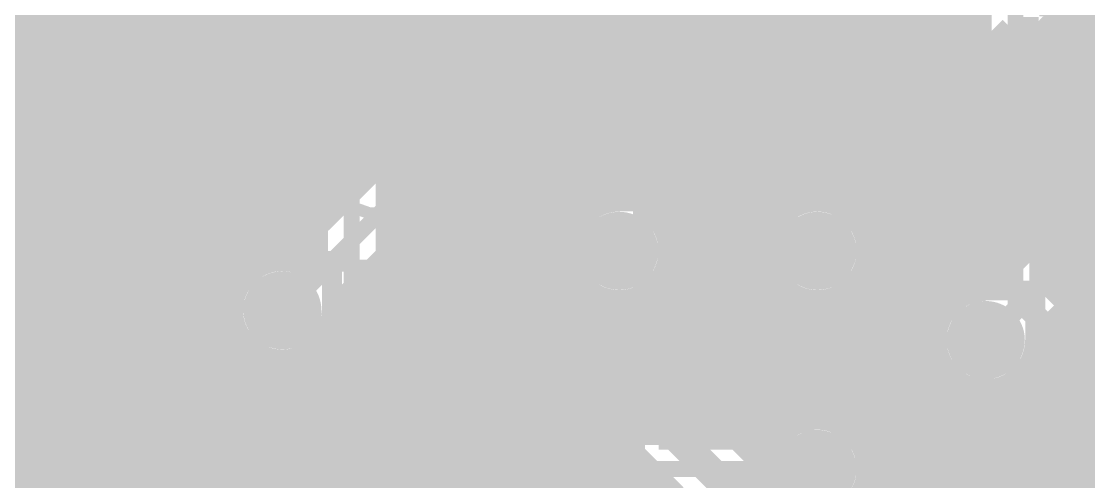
# Model space of a CAD drawing. Extents: x -4 to 136, y -50 to 40.
# Drawn here: x 47.07 to 60.75, y 5.04 to 10.94 of the extents above; entities that cross this region are included whole.
import ezdxf

# ---------------------------------------------------------------- set-up
doc = ezdxf.new("R2010")
doc.units = 0
doc.header["$MEASUREMENT"] = 0
doc.layers.get('0').update_dxf_attribs({"linetype": 'CONTINUOUS'})
for name, color, linetype in [('25-335-0_BOT', 7, 'CONTINUOUS'), ('25-335-0_DRD', 7, 'CONTINUOUS'), ('25-335-0_GND', 6, 'CONTINUOUS'), ('25-335-0_IN1', 4, 'CONTINUOUS'), ('25-335-0_SMB', 3, 'CONTINUOUS'), ('25-335-0_SMT', 5, 'CONTINUOUS'), ('25-335-0_SPT', 10, 'CONTINUOUS'), ('25-335-0_SST', 9, 'CONTINUOUS'), ('25-335-0_TOP', 12, 'CONTINUOUS'), ('THRUHOLE_TAP', 15, 'CONTINUOUS')]:
    doc.layers.add(name, color=color, linetype=linetype)

# ---------------------------------------------------------------- blocks, each defined once
blk = doc.blocks.new('ROUND_28')
at = {"const_width": 0.7747}
blk.add_lwpolyline([(-0.38735, 0, 1), (0.38735, 0, 1)], format="xyb", close=True, dxfattribs=at)
blk = doc.blocks.new('SQUARE_29')
blk.add_solid([(0.7747, 0.7747), (0.7747, -0.7747), (-0.7747, 0.7747), (-0.7747, -0.7747)])
blk = doc.blocks.new('ROUND_40')
at = {"const_width": 0.29972}
blk.add_lwpolyline([(-0.14986, 0, 1), (0.14986, 0, 1)], format="xyb", close=True, dxfattribs=at)
blk = doc.blocks.new('ROUND_55')
at = {"const_width": 1.1557}
blk.add_lwpolyline([(-0.57785, 0, 1), (0.57785, 0, 1)], format="xyb", close=True, dxfattribs=at)
blk = doc.blocks.new('SQUARE_56')
blk.add_solid([(1.1557, 1.1557), (1.1557, -1.1557), (-1.1557, 1.1557), (-1.1557, -1.1557)])
blk = doc.blocks.new('ROUND_60')
at = {"const_width": 0.50038}
blk.add_lwpolyline([(-0.25019, 0, 1), (0.25019, 0, 1)], format="xyb", close=True, dxfattribs=at)
blk = doc.blocks.new('ROUND_62')
at = {"const_width": 0.50038}
blk.add_lwpolyline([(-0.25019, 0, 1), (0.25019, 0, 1)], format="xyb", close=True, dxfattribs=at)
blk = doc.blocks.new('RECTANGLE_2')
blk.add_solid([(0.4826, 0.4064), (0.4826, -0.4064), (-0.4826, 0.4064), (-0.4826, -0.4064)])
blk = doc.blocks.new('RECTANGLE_6')
blk.add_solid([(0.63627, 0.51308), (0.63627, -0.51308), (-0.63627, 0.51308), (-0.63627, -0.51308)])
blk = doc.blocks.new('RECTANGLE_15')
blk.add_solid([(0.29972, 0.65024), (0.29972, -0.65024), (-0.29972, 0.65024), (-0.29972, -0.65024)])
blk = doc.blocks.new('ROUND_23')
at = {"const_width": 0.10033}
blk.add_lwpolyline([(-0.050164, 0, 1), (0.050164, 0, 1)], format="xyb", close=True, dxfattribs=at)
blk = doc.blocks.new('ROUND_66')
at = {"const_width": 0.40005}
blk.add_lwpolyline([(-0.200024, 0, 1), (0.200024, 0, 1)], format="xyb", close=True, dxfattribs=at)

msp = doc.modelspace()

# ---------------------------------------------------------------- linework, layer by layer
at = {"layer": '25-335-0_BOT'}
for points, const_width in [([(50.5206, 33.401), (50.5206, 7.8613)], 0.254), ([(50.7492, 33.401), (50.7492, 7.77494)], 0.254), ([(57.15, 33.401), (57.15, 8.61822)], 0.254), ([(50.292, 28.2702), (50.292, 7.85622)], 0.254), ([(50.0634, 27.7495), (50.0634, 7.7597)], 0.254), ([(49.8348, 24.79548), (49.8348, 7.47522)], 0.254), ([(49.6062, 24.5364), (49.6062, 4.43484)], 0.254), ([(60.96, 10.16), (60.96, 13.081), (63.5, 15.621), (63.5, 20.447), (62.992, 20.955)], 0.635), ([(49.3776, 20.1422), (49.3776, 4.4196)], 0.254), ([(49.149, 19.91106), (49.149, 4.31038)], 0.254), ([(51.308, 3.175), (51.308, 19.558), (51.562, 19.812)], 0.2032), ([(48.9204, 19.68246), (48.9204, 3.96748)], 0.254), ([(48.6918, 19.45386), (48.6918, 3.8608)], 0.254), ([(50.8762, 19.558), (50.8762, 7.6708)], 0.254), ([(48.4632, 19.22526), (48.4632, 3.8608)], 0.254), ([(48.2346, 18.99666), (48.2346, 3.8608)], 0.254), ([(48.006, 18.76806), (48.006, 3.8608)], 0.254), ([(47.0916, 18.67154), (47.0916, 3.8608)], 0.254), ([(47.3202, 18.5547), (47.3202, 3.8608)], 0.254), ([(47.5488, 18.53184), (47.5488, 3.8608)], 0.254), ([(47.7774, 18.5928), (47.7774, 3.8608)], 0.254), ([(53.34, 17.78), (53.34, 14.732), (54.61, 13.462), (54.61, 8.89), (53.975, 8.255), (53.975, 7.112), (56.642, 4.445)], 0.381), ([(56.9214, 17.40916), (56.9214, 10.5283)], 0.254), ([(57.3786, 17.40916), (57.3786, 10.5283)], 0.254), ([(56.6928, 17.0307), (56.6928, 10.90676)], 0.254), ([(57.6072, 17.0307), (57.6072, 10.90676)], 0.254), ([(51.7398, 15.05966), (51.7398, 3.6322)], 0.254), ([(51.8922, 14.94282), (51.8922, 3.41122)], 0.254), ([(52.1208, 14.86916), (52.1208, 1.5748)], 0.254), ([(59.817, 14.097), (59.817, 7.366), (60.452, 6.731), (60.452, 0.762)], 0.2032), ([(59.2074, 13.93698), (59.2074, 10.9347)], 0.254), ([(59.3852, 13.63726), (59.3852, 10.69848)], 0.254), ([(60.2488, 13.63726), (60.2488, 11.00582)], 0.254), ([(55.1307, 13.462), (55.1307, 10.9728)], 0.254), ([(60.3123, 13.081), (60.3123, 11.05408)], 0.254), ([(52.2351, 11.2649), (52.2351, 9.0551)], 0.254), ([(60.3123, 11.05408), (60.24948, 11.00501)], 0.254), ([(50.8762, 10.8458), (45.7327, 10.8458)], 0.254), ([(52.2351, 10.8458), (51.7398, 10.8458)], 0.254), ([(57.55386, 10.8458), (56.74614, 10.8458)], 0.254), ([(59.3852, 10.8458), (59.28614, 10.8458)], 0.254), ([(50.8762, 10.6172), (45.7327, 10.6172)], 0.254), ([(52.2351, 10.6172), (51.7398, 10.6172)], 0.254), ([(57.41416, 10.6172), (56.88584, 10.6172)], 0.254), ([(50.8762, 10.3886), (45.7327, 10.3886)], 0.254), ([(52.2351, 10.3886), (51.7398, 10.3886)], 0.254), ([(57.33796, 10.3886), (56.9595, 10.3886)], 0.254), ([(50.8762, 10.16), (45.7327, 10.16)], 0.254), ([(52.2351, 10.16), (51.7398, 10.16)], 0.254), ([(57.3151, 10.16), (56.9849, 10.16)], 0.254), ([(50.8762, 9.9314), (45.7327, 9.9314)], 0.254), ([(52.2351, 9.9314), (51.7398, 9.9314)], 0.254), ([(57.33796, 9.9314), (56.9595, 9.9314)], 0.254), ([(56.9214, 9.78916), (56.9214, 8.5217)], 0.254), ([(57.3786, 9.78916), (57.3786, 8.6233)], 0.254), ([(50.8762, 9.7028), (45.7327, 9.7028)], 0.254), ([(52.2351, 9.7028), (51.7398, 9.7028)], 0.254), ([(57.41416, 9.7028), (56.88584, 9.7028)], 0.254), ([(59.3852, 9.62152), (59.3852, 7.48538)], 0.254), ([(50.8762, 9.4742), (45.7327, 9.4742)], 0.254), ([(52.2351, 9.4742), (51.7398, 9.4742)], 0.254), ([(57.55386, 9.4742), (56.74614, 9.4742)], 0.254), ([(59.3852, 9.4742), (59.28614, 9.4742)], 0.254), ([(55.1307, 9.3472), (55.1307, 8.89)], 0.254), ([(56.6928, 9.4107), (56.6928, 8.23722)], 0.254), ([(57.6072, 9.4107), (57.6072, 8.53694)], 0.254), ([(59.2074, 9.3853), (59.2074, 7.44474)], 0.254), ([(60.2488, 9.31418), (60.2488, 7.5438)], 0.254), ([(50.8762, 9.2456), (45.7327, 9.2456)], 0.254), ([(52.2351, 9.2456), (51.7398, 9.2456)], 0.254), ([(55.26024, 9.2456), (55.1307, 9.2456)], 0.254), ([(55.3212, 9.2075), (55.3212, 8.23722)], 0.254), ([(56.4642, 9.22274), (56.4642, 5.3594)], 0.254), ([(57.80024, 9.2456), (56.49976, 9.2456)], 0.254), ([(57.8358, 9.22274), (57.8358, 8.29056)], 0.254), ([(58.9788, 9.2075), (58.9788, 7.2898)], 0.254), ([(59.3852, 9.2456), (59.03976, 9.2456)], 0.254), ([(60.34024, 9.2456), (60.2488, 9.2456)], 0.254), ([(60.3504, 9.23798), (60.3504, 7.4422)], 0.254), ([(54.0385, 9.0551), (52.2351, 9.0551)], 0.254), ([(52.3494, 9.0551), (52.3494, 1.5748)], 0.254), ([(52.578, 9.0551), (52.578, 1.5748)], 0.254), ([(52.8066, 9.0551), (52.8066, 1.50876)], 0.254), ([(53.0352, 9.0551), (53.0352, 1.2954)], 0.254), ([(53.2638, 9.0551), (53.2638, 1.0668)], 0.254), ([(53.4924, 9.0551), (53.4924, 8.45058)], 0.254), ([(54.0385, 9.0551), (53.61178, 8.62838)], 0.254), ([(53.721, 9.0551), (53.721, 8.7376)], 0.254), ([(53.9496, 9.0551), (53.9496, 8.9662)], 0.254), ([(55.5498, 9.1059), (55.5498, 6.2738)], 0.254), ([(55.7784, 9.06018), (55.7784, 6.0452)], 0.254), ([(56.007, 9.06272), (56.007, 5.8166)], 0.254), ([(56.2356, 9.11352), (56.2356, 5.588)], 0.254), ([(58.0644, 9.11352), (58.0644, 5.0292)], 0.254), ([(58.293, 9.06272), (58.293, 4.8006)], 0.254), ([(58.5216, 9.06018), (58.5216, 4.6228)], 0.254), ([(58.7502, 9.1059), (58.7502, 4.6228)], 0.254), ([(60.579, 9.12368), (60.579, 7.2136)], 0.254), ([(60.8076, 9.06526), (60.8076, 6.97484)], 0.254), ([(50.8762, 9.017), (45.7327, 9.017)], 0.254), ([(54.0004, 9.017), (51.7398, 9.017)], 0.254), ([(59.3852, 9.017), (55.1307, 9.017)], 0.254), ([(62.10808, 9.017), (60.2488, 9.017)], 0.254), ([(50.8762, 8.7884), (45.7327, 8.7884)], 0.254), ([(53.7718, 8.7884), (51.7398, 8.7884)], 0.254), ([(59.3852, 8.7884), (55.12054, 8.7884)], 0.254), ([(62.15126, 8.7884), (60.2488, 8.7884)], 0.254), ([(55.0926, 8.69442), (55.0926, 8.5217)], 0.254), ([(50.8762, 8.5598), (45.7327, 8.5598)], 0.254), ([(53.55336, 8.5598), (51.7398, 8.5598)], 0.254), ([(56.9849, 8.5598), (55.02656, 8.5598)], 0.254), ([(59.3852, 8.5598), (57.56656, 8.5598)], 0.254), ([(62.30366, 8.5598), (60.2488, 8.5598)], 0.254), ([(50.8762, 8.3312), (45.7327, 8.3312)], 0.254), ([(53.45938, 8.3312), (51.7398, 8.3312)], 0.254), ([(53.4543, 8.255), (53.4543, 7.112)], 0.254), ([(56.74106, 8.3312), (55.27294, 8.3312)], 0.254), ([(59.3852, 8.3312), (57.81294, 8.3312)], 0.254), ([(68.7832, 8.3312), (60.2488, 8.3312)], 0.254), ([(50.8762, 8.1026), (45.7327, 8.1026)], 0.254), ([(53.4543, 8.1026), (51.7398, 8.1026)], 0.254), ([(56.6547, 8.1026), (55.3593, 8.1026)], 0.254), ([(59.3852, 8.1026), (57.8993, 8.1026)], 0.254), ([(68.41998, 8.1026), (60.2488, 8.1026)], 0.254), ([(50.8762, 7.874), (45.7327, 7.874)], 0.254), ([(53.4543, 7.874), (51.7398, 7.874)], 0.254), ([(56.65978, 7.874), (55.35422, 7.874)], 0.254), ([(59.3852, 7.874), (57.89422, 7.874)], 0.254), ([(68.07708, 7.874), (60.2488, 7.874)], 0.254), ([(55.3212, 7.76478), (55.3212, 6.5024)], 0.254), ([(56.6928, 7.76478), (56.6928, 5.44322)], 0.254), ([(57.8358, 7.7089), (57.8358, 5.49656)], 0.254), ([(49.9364, 7.6454), (45.7327, 7.6454)], 0.254), ([(53.4543, 7.6454), (51.7398, 7.6454)], 0.254), ([(56.7563, 7.6454), (55.2577, 7.6454)], 0.254), ([(59.3852, 7.6454), (57.7977, 7.6454)], 0.254), ([(67.96786, 7.6454), (60.2488, 7.6454)], 0.254), ([(60.2488, 7.5438), (60.75172, 7.04088)], 0.254), ([(49.81448, 7.4168), (45.7327, 7.4168)], 0.254), ([(53.4543, 7.4168), (51.7398, 7.4168)], 0.254), ([(54.4957, 7.41934), (54.4957, 7.3279)], 0.254), ([(57.04078, 7.4168), (54.97322, 7.4168)], 0.254), ([(55.0926, 7.4803), (55.0926, 6.731)], 0.254), ([(56.9214, 7.4803), (56.9214, 5.7277)], 0.254), ([(59.1439, 7.4168), (57.51322, 7.4168)], 0.254), ([(57.6072, 7.46506), (57.6072, 5.74294)], 0.254), ([(67.95516, 7.4168), (60.3758, 7.4168)], 0.254), ([(54.4957, 7.3279), (56.64708, 5.17398)], 0.254), ([(54.6354, 7.3787), (54.6354, 7.1882)], 0.254), ([(54.864, 7.38378), (54.864, 6.9596)], 0.254), ([(57.15, 7.38378), (57.15, 5.82422)], 0.254), ([(57.3786, 7.3787), (57.3786, 5.8293)], 0.254), ([(49.79162, 7.1882), (45.7327, 7.1882)], 0.254), ([(53.4543, 7.1882), (51.7398, 7.1882)], 0.254), ([(58.90006, 7.1882), (54.6354, 7.1882)], 0.254), ([(68.02882, 7.1882), (60.6044, 7.1882)], 0.254), ([(49.8348, 7.00278), (49.8348, 4.36118)], 0.254), ([(49.85512, 6.9596), (45.7327, 6.9596)], 0.254), ([(53.47716, 6.9596), (51.7398, 6.9596)], 0.254), ([(53.4924, 6.91642), (53.4924, 0.8382)], 0.254), ([(58.8137, 6.9596), (54.864, 6.9596)], 0.254), ([(68.24472, 6.9596), (60.81776, 6.9596)], 0.254), ([(50.04562, 6.731), (45.7327, 6.731)], 0.254), ([(50.0634, 6.7183), (50.0634, 4.14528)], 0.254), ([(50.8762, 6.731), (50.78984, 6.731)], 0.254), ([(50.8762, 6.80466), (50.8762, 3.6322)], 0.254), ([(53.6194, 6.731), (51.7398, 6.731)], 0.254), ([(53.6067, 6.7437), (56.02224, 4.32816)], 0.254), ([(58.81878, 6.731), (55.0926, 6.731)], 0.254), ([(50.292, 6.62178), (50.292, 1.39192)], 0.254), ([(50.5206, 6.6167), (50.5206, 1.34874)], 0.254), ([(50.7492, 6.70306), (50.7492, 3.46456)], 0.254), ([(53.721, 6.6294), (53.721, 0.6096)], 0.254), ([(50.8762, 6.5024), (45.7327, 6.5024)], 0.254), ([(53.848, 6.5024), (51.7398, 6.5024)], 0.254), ([(58.9153, 6.5024), (55.3212, 6.5024)], 0.254), ([(60.0202, 6.5024), (59.9567, 6.5024)], 0.254), ([(59.99734, 6.57352), (60.0202, 6.55066)], 0.254), ([(60.0202, 6.55066), (60.0202, 4.7879)], 0.254), ([(53.9496, 6.4008), (53.9496, 0.381)], 0.254), ([(58.9788, 6.42366), (58.9788, 4.6228)], 0.254), ([(59.8932, 6.42366), (59.8932, 4.81584)], 0.254), ([(50.8762, 6.2738), (45.7327, 6.2738)], 0.254), ([(54.0766, 6.2738), (51.7398, 6.2738)], 0.254), ([(54.1782, 6.1722), (54.1782, 3.84556)], 0.254), ([(59.19978, 6.2738), (55.5498, 6.2738)], 0.254), ([(59.2074, 6.27126), (59.2074, 4.6228)], 0.254), ([(59.436, 6.22808), (59.436, 4.69138)], 0.254), ([(59.6646, 6.27126), (59.6646, 4.8006)], 0.254), ([(60.0202, 6.2738), (59.67222, 6.2738)], 0.254), ([(50.8762, 6.0452), (45.74794, 6.0452)], 0.254), ([(54.3052, 6.0452), (51.7398, 6.0452)], 0.254), ([(60.0202, 6.0452), (55.7784, 6.0452)], 0.254), ([(54.4068, 5.9436), (54.4068, 4.09194)], 0.254), ([(50.8762, 5.8166), (45.8343, 5.8166)], 0.254), ([(54.5338, 5.8166), (51.7398, 5.8166)], 0.254), ([(57.11698, 5.8166), (56.007, 5.8166)], 0.254), ([(60.0202, 5.8166), (57.43448, 5.8166)], 0.254), ([(54.6354, 5.715), (54.6354, 4.1783)], 0.254), ([(50.8762, 5.588), (45.82922, 5.588)], 0.254), ([(54.7624, 5.588), (51.7398, 5.588)], 0.254), ([(54.864, 5.4864), (54.864, 4.17322)], 0.254), ([(56.77408, 5.588), (56.2356, 5.588)], 0.254), ([(60.0202, 5.588), (57.77738, 5.588)], 0.254), ([(50.8762, 5.3594), (45.7327, 5.3594)], 0.254), ([(54.991, 5.3594), (51.7398, 5.3594)], 0.254), ([(56.66486, 5.3594), (56.4642, 5.3594)], 0.254), ([(60.0202, 5.3594), (57.8866, 5.3594)], 0.254), ([(55.0926, 5.2578), (55.0926, 4.0767)], 0.254), ([(50.8762, 5.1308), (45.44822, 5.1308)], 0.254), ([(55.2196, 5.1308), (51.7398, 5.1308)], 0.254), ([(56.64708, 5.207), (56.64794, 5.17402)], 0.254), ([(59.817, 4.191), (58.293, 4.191), (57.277, 5.207)], 0.2032), ([(57.90692, 5.18668), (58.4708, 4.6228)], 0.254), ([(60.0202, 5.1308), (57.9628, 5.1308)], 0.254), ([(55.3212, 5.0292), (55.3212, 3.79222)], 0.254)]:
    msp.add_lwpolyline(points, dxfattribs=dict(at, const_width=const_width))
at = {"layer": '25-335-0_BOT', "const_width": 0.254}
for points in [[(55.88, 11.2649, 0.1883745), (55.13109, 10.97237)], [(56.9849, 10.16, 0.4142136), (55.88, 11.2649)], [(58.42, 11.2649, 0.4142136), (57.3151, 10.16)], [(59.3852, 10.69848, 0.2718961), (58.42, 11.2649)], [(55.88, 9.0551, 0.4142136), (56.9849, 10.16)], [(57.3151, 10.16, 0.4142136), (58.42, 9.0551)], [(58.42, 9.0551, 0.271896), (59.3852, 9.62152)], [(55.1307, 9.3472, 0.1883744), (55.88, 9.05452)], [(60.2488, 9.31418, 0.1765902), (60.96, 9.05491)], [(55.0164, 8.56488, 0.1703036), (55.13044, 8.89)], [(57.277, 8.63092, 0.4142136), (56.64708, 8.001)], [(57.90692, 8.001, 0.4142136), (57.277, 8.63092)], [(53.6067, 8.6233, 0.1989124), (53.45415, 8.255)], [(53.6067, 8.6233, 0.1989124), (53.45415, 8.255)], [(55.36692, 8.001, 0.285056), (55.0164, 8.56488)], [(54.737, 7.37108, 0.4142136), (55.36692, 8.001)], [(56.64708, 8.001, 0.4142136), (57.277, 7.37108)], [(57.277, 7.37108, 0.4142136), (57.90692, 8.001)], [(50.419, 7.86892, 0.4142136), (49.78908, 7.239)], [(50.8762, 7.6708, 0.2063465), (50.419, 7.86787)], [(54.4957, 7.41934, 0.0986279), (54.737, 7.37128)], [(59.3852, 7.48538, 0.3907434), (58.80608, 6.858)], [(49.78908, 7.239, 0.4142136), (50.419, 6.60908)], [(53.4543, 7.112, 0.1989124), (53.60681, 6.74381)], [(60.8838, 6.731, 0.1989124), (60.75733, 7.03633)], [(60.8838, 6.731, 0.1989124), (60.75733, 7.03633)], [(58.80608, 6.858, 0.4142136), (59.436, 6.22808)], [(50.419, 6.60908, 0.2055832), (50.87569, 6.80514)], [(59.436, 6.22808, 0.2826171), (59.99734, 6.57352)], [(57.277, 5.83692, 0.4142136), (56.64708, 5.207)], [(57.90692, 5.207, 0.4142136), (57.277, 5.83692)]]:
    msp.add_lwpolyline(points, format="xyb", dxfattribs=at)
at = {"layer": '25-335-0_DRD', "const_width": 0.254}
for points in [[(53.975, 10.795), (52.705, 9.525)], [(53.975, 9.525), (52.705, 10.795)], [(56.515, 10.795), (55.245, 9.525)], [(56.515, 9.525), (55.245, 10.795)], [(59.055, 10.795), (57.785, 9.525)], [(59.055, 9.525), (57.785, 10.795)], [(61.595, 10.795), (60.325, 9.525)], [(61.595, 9.525), (60.325, 10.795)], [(54.102, 8.636), (54.102, 7.366)], [(55.372, 8.636), (54.102, 8.636)], [(55.372, 8.636), (54.102, 7.366)], [(55.372, 7.366), (54.102, 8.636)], [(55.372, 7.366), (55.372, 8.636)], [(56.642, 8.636), (56.642, 7.366)], [(57.912, 8.636), (56.642, 8.636)], [(57.912, 8.636), (56.642, 7.366)], [(57.912, 7.366), (56.642, 8.636)], [(57.912, 7.366), (57.912, 8.636)], [(49.784, 7.874), (49.784, 6.604)], [(51.054, 7.874), (49.784, 7.874)], [(51.054, 7.874), (49.784, 6.604)], [(51.054, 6.604), (49.784, 7.874)], [(51.054, 6.604), (51.054, 7.874)], [(58.801, 7.493), (58.801, 6.223)], [(60.071, 7.493), (58.801, 7.493)], [(60.071, 7.493), (58.801, 6.223)], [(60.071, 6.223), (58.801, 7.493)], [(60.071, 6.223), (60.071, 7.493)], [(54.102, 7.366), (55.372, 7.366)], [(56.642, 7.366), (57.912, 7.366)], [(49.784, 6.604), (51.054, 6.604)], [(58.801, 6.223), (60.071, 6.223)], [(56.642, 5.842), (56.642, 4.572)], [(57.912, 5.842), (56.642, 5.842)], [(57.912, 5.842), (56.642, 4.572)], [(57.912, 4.572), (56.642, 5.842)], [(57.912, 4.572), (57.912, 5.842)], [(56.007, 5.08), (56.007, 3.81)], [(57.277, 5.08), (56.007, 5.08)], [(57.277, 5.08), (56.007, 3.81)], [(57.277, 3.81), (56.007, 5.08)], [(57.277, 3.81), (57.277, 5.08)]]:
    msp.add_lwpolyline(points, dxfattribs=at)
at = {"layer": '25-335-0_IN1'}
for points, const_width in [([(58.42, 17.78), (58.42, 15.24), (53.34, 10.16)], 0.2032), ([(58.7248, 14.9352), (54.4449, 10.65276)], 0.254), ([(47.0916, 14.01826), (47.0916, 4.572)], 0.254), ([(47.3202, 13.78966), (47.3202, 4.31292)], 0.254), ([(57.6072, 13.81506), (57.6072, 10.90676)], 0.254), ([(47.5488, 13.56106), (47.5488, -1.9812)], 0.254), ([(57.3786, 13.58646), (57.3786, 10.5283)], 0.254), ([(47.7774, 13.33246), (47.7774, -1.9812)], 0.254), ([(57.15, 13.35786), (57.15, 8.61822)], 0.254), ([(48.006, 13.10386), (48.006, -1.9812)], 0.254), ([(56.9214, 13.12926), (56.9214, 10.5283)], 0.254), ([(48.2346, 12.87526), (48.2346, -1.9812)], 0.254), ([(56.6928, 12.90066), (56.6928, 10.90676)], 0.254), ([(48.4632, 12.6873), (48.4632, -1.9812)], 0.254), ([(48.6918, 12.6492), (48.6918, -1.9812)], 0.254), ([(48.9204, 12.6492), (48.9204, 3.96748)], 0.254), ([(49.149, 12.6492), (49.149, 4.31038)], 0.254), ([(49.3776, 12.6492), (49.3776, 4.4196)], 0.254), ([(49.6062, 12.6492), (49.6062, 4.43484)], 0.254), ([(49.8348, 12.6492), (49.8348, 7.47522)], 0.254), ([(50.0634, 12.6492), (50.0634, 7.7597)], 0.254), ([(50.292, 12.6492), (50.292, 7.85622)], 0.254), ([(50.5206, 12.6492), (50.5206, 7.9502)], 0.254), ([(50.7492, 12.6492), (50.7492, 8.1788)], 0.254), ([(50.9778, 12.6492), (50.9778, 8.4074)], 0.254), ([(51.2064, 12.6492), (51.2064, 8.636)], 0.254), ([(51.435, 12.6492), (51.435, 8.8646)], 0.254), ([(51.6636, 12.6492), (51.6636, 9.0932)], 0.254), ([(51.8922, 12.6492), (51.8922, 9.3218)], 0.254), ([(52.1208, 12.6492), (52.1208, 9.5504)], 0.254), ([(52.2351, 11.2649), (52.2351, 9.6647)], 0.254), ([(55.0926, 11.30046), (55.0926, 10.9347)], 0.254), ([(64.135, 5.969), (62.103, 8.001), (62.103, 10.795), (61.595, 11.303), (59.563, 11.303), (58.42, 10.16)], 0.2032), ([(54.864, 11.07186), (54.864, 10.59434)], 0.254), ([(52.2351, 10.8458), (42.26052, 10.8458)], 0.254), ([(55.01386, 10.8458), (54.6354, 10.8458)], 0.254), ([(54.6354, 10.84326), (54.6354, 8.6233)], 0.254), ([(57.55386, 10.8458), (56.74614, 10.8458)], 0.254), ([(59.7408, 10.8712), (59.44362, 10.57402)], 0.254), ([(60.09386, 10.8458), (59.7154, 10.8458)], 0.254), ([(60.11418, 10.8712), (59.7408, 10.8712)], 0.254), ([(59.8932, 10.8712), (59.8932, 10.44702)], 0.254), ([(59.6646, 10.79246), (59.6646, 7.6962)], 0.254), ([(52.2351, 10.6172), (42.3164, 10.6172)], 0.254), ([(54.4449, 10.65276), (54.4449, 9.0551)], 0.254), ([(54.87416, 10.6172), (54.4449, 10.6172)], 0.254), ([(57.41416, 10.6172), (56.88584, 10.6172)], 0.254), ([(59.95416, 10.6172), (59.4868, 10.6172)], 0.254), ([(52.2351, 10.3886), (42.4561, 10.3886)], 0.254), ([(54.79796, 10.3886), (54.4449, 10.3886)], 0.254), ([(57.33796, 10.3886), (56.9595, 10.3886)], 0.254), ([(59.87796, 10.3886), (59.4995, 10.3886)], 0.254), ([(52.2351, 10.16), (42.4688, 10.16)], 0.254), ([(50.419, 7.239), (53.34, 10.16)], 0.2032), ([(54.7751, 10.16), (54.4449, 10.16)], 0.254), ([(54.737, 8.001), (55.88, 9.144), (55.88, 10.16)], 0.2032), ([(60.96, 10.16), (60.96, 8.382), (59.436, 6.858), (59.436, 5.842), (55.753, 2.159)], 0.2032), ([(57.3151, 10.16), (56.9849, 10.16)], 0.254), ([(57.277, 8.001), (58.42, 9.144), (58.42, 10.16)], 0.2032), ([(60.96, 10.16), (60.96, 8.382), (59.436, 6.858)], 0.2032), ([(59.8551, 10.16), (59.5249, 10.16)], 0.254), ([(52.2351, 9.9314), (42.4688, 9.9314)], 0.254), ([(54.79796, 9.9314), (54.4449, 9.9314)], 0.254), ([(57.33796, 9.9314), (56.9595, 9.9314)], 0.254), ([(59.87796, 9.9314), (59.4995, 9.9314)], 0.254), ([(59.8932, 9.87298), (59.8932, 7.9248)], 0.254), ([(54.864, 9.72566), (54.864, 8.7376)], 0.254), ([(56.9214, 9.78916), (56.9214, 8.5217)], 0.254), ([(57.3786, 9.78916), (57.3786, 8.7122)], 0.254), ([(59.436, 9.72566), (59.436, 7.48792)], 0.254), ([(52.2351, 9.7028), (42.4688, 9.7028)], 0.254), ([(52.2351, 9.6647), (50.43678, 7.86892)], 0.254), ([(54.87416, 9.7028), (54.4449, 9.7028)], 0.254), ([(57.41416, 9.7028), (56.88584, 9.7028)], 0.254), ([(59.95416, 9.7028), (59.42584, 9.7028)], 0.254), ([(52.04206, 9.4742), (42.4688, 9.4742)], 0.254), ([(55.01386, 9.4742), (54.4449, 9.4742)], 0.254), ([(57.55386, 9.4742), (56.74614, 9.4742)], 0.254), ([(60.09386, 9.4742), (59.28614, 9.4742)], 0.254), ([(55.0926, 9.3853), (55.0926, 8.9662)], 0.254), ([(56.6928, 9.4107), (56.6928, 8.23722)], 0.254), ([(57.6072, 9.4107), (57.6072, 8.9408)], 0.254), ([(59.2074, 9.3853), (59.2074, 7.44474)], 0.254), ([(60.1218, 9.43864), (60.1218, 8.1534)], 0.254), ([(51.81346, 9.2456), (42.4688, 9.2456)], 0.254), ([(55.26024, 9.2456), (54.4449, 9.2456)], 0.254), ([(55.32882, 9.20242), (54.75478, 8.63092)], 0.254), ([(56.4642, 9.22274), (56.4642, 5.6388)], 0.254), ([(57.80024, 9.2456), (56.49976, 9.2456)], 0.254), ([(57.86882, 9.20242), (57.29478, 8.63092)], 0.254), ([(57.8358, 9.22274), (57.8358, 9.1694)], 0.254), ([(58.9788, 9.2075), (58.9788, 7.2898)], 0.254), ([(60.34024, 9.2456), (59.03976, 9.2456)], 0.254), ([(60.3504, 9.23798), (60.3504, 8.382)], 0.254), ([(52.8447, 9.0551), (51.04892, 7.25678)], 0.254), ([(54.4449, 9.0551), (52.8447, 9.0551)], 0.254), ([(53.0352, 9.0551), (53.0352, 4.1148)], 0.254), ([(53.2638, 9.0551), (53.2638, 4.3434)], 0.254), ([(53.4924, 9.0551), (53.4924, 4.572)], 0.254), ([(53.721, 9.0551), (53.721, 4.8006)], 0.254), ([(53.9496, 9.0551), (53.9496, 5.0292)], 0.254), ([(54.1782, 9.0551), (54.1782, 8.29056)], 0.254), ([(54.4068, 9.0551), (54.4068, 8.53694)], 0.254), ([(60.5282, 9.14146), (60.5282, 8.5598)], 0.254), ([(60.5282, 9.14146), (60.5282, 8.5598)], 0.254), ([(51.58486, 9.017), (42.4688, 9.017)], 0.254), ([(55.14086, 9.017), (52.8066, 9.017)], 0.254), ([(52.8066, 9.01446), (52.8066, 3.8862)], 0.254), ([(57.68086, 9.017), (56.29148, 9.017)], 0.254), ([(60.5282, 9.017), (58.83148, 9.017)], 0.254), ([(51.35626, 8.7884), (42.4688, 8.7884)], 0.254), ([(54.91226, 8.7884), (52.578, 8.7884)], 0.254), ([(52.578, 8.78586), (52.578, 3.6576)], 0.254), ([(56.1848, 8.8392), (55.36692, 8.01878)], 0.254), ([(57.45226, 8.7884), (56.134, 8.7884)], 0.254), ([(56.2356, 8.89762), (56.2356, 5.6388)], 0.254), ([(58.7248, 8.8392), (57.90692, 8.01878)], 0.254), ([(60.5282, 8.7884), (58.674, 8.7884)], 0.254), ([(58.7502, 8.8646), (58.7502, 5.7658)], 0.254), ([(56.007, 8.65886), (56.007, 5.6388)], 0.254), ([(58.5216, 8.63346), (58.5216, 5.5372)], 0.254), ([(51.12766, 8.5598), (42.4688, 8.5598)], 0.254), ([(54.4449, 8.5598), (52.3494, 8.5598)], 0.254), ([(52.3494, 8.55726), (52.3494, 3.429)], 0.254), ([(56.9849, 8.5598), (55.9054, 8.5598)], 0.254), ([(60.52566, 8.5598), (58.4454, 8.5598)], 0.254), ([(60.5282, 8.5598), (59.45378, 7.48792)], 0.254), ([(60.5282, 8.5598), (59.45378, 7.48792)], 0.254), ([(55.7784, 8.43026), (55.7784, 5.6388)], 0.254), ([(58.293, 8.40486), (58.293, 5.3086)], 0.254), ([(50.89906, 8.3312), (42.4688, 8.3312)], 0.254), ([(54.20106, 8.3312), (52.1208, 8.3312)], 0.254), ([(52.1208, 8.32866), (52.1208, 3.2004)], 0.254), ([(56.74106, 8.3312), (55.6768, 8.3312)], 0.254), ([(60.29706, 8.3312), (58.2168, 8.3312)], 0.254), ([(50.67046, 8.1026), (42.4688, 8.1026)], 0.254), ([(54.1147, 8.1026), (51.8922, 8.1026)], 0.254), ([(51.8922, 8.10006), (51.8922, 3.41122)], 0.254), ([(56.6547, 8.1026), (55.4482, 8.1026)], 0.254), ([(55.5498, 8.20166), (55.5498, 5.6388)], 0.254), ([(60.06846, 8.1026), (57.9882, 8.1026)], 0.254), ([(58.0644, 8.17626), (58.0644, 5.08)], 0.254), ([(61.2648, 8.0772), (60.06592, 6.87578)], 0.254), ([(61.2648, 8.0772), (60.06592, 6.87578)], 0.254), ([(50.44186, 7.874), (42.4688, 7.874)], 0.254), ([(54.11978, 7.874), (51.6636, 7.874)], 0.254), ([(51.6636, 7.87146), (51.6636, 3.6957)], 0.254), ([(56.65978, 7.874), (55.35422, 7.874)], 0.254), ([(59.83986, 7.874), (57.89422, 7.874)], 0.254), ([(54.1782, 7.7089), (54.1782, 5.2578)], 0.254), ([(55.3212, 7.76478), (55.3212, 5.6388)], 0.254), ([(56.6928, 7.76478), (56.6928, 5.6388)], 0.254), ([(57.8358, 7.7089), (57.8358, 5.49656)], 0.254), ([(49.9364, 7.6454), (42.4688, 7.6454)], 0.254), ([(54.2163, 7.6454), (51.435, 7.6454)], 0.254), ([(51.435, 7.64286), (51.435, 3.79222)], 0.254), ([(56.7563, 7.6454), (55.2577, 7.6454)], 0.254), ([(59.61126, 7.6454), (57.7977, 7.6454)], 0.254), ([(60.8076, 7.61746), (60.8076, 1.2827)], 0.254), ([(61.84646, 7.6454), (60.833, 7.6454)], 0.254), ([(49.81448, 7.4168), (42.4688, 7.4168)], 0.254), ([(54.50078, 7.4168), (51.2064, 7.4168)], 0.254), ([(51.2064, 7.41426), (51.2064, 3.7973)], 0.254), ([(54.4068, 7.46506), (54.4068, 5.4864)], 0.254), ([(57.04078, 7.4168), (54.97322, 7.4168)], 0.254), ([(55.0926, 7.4803), (55.0926, 5.6388)], 0.254), ([(56.9214, 7.4803), (56.9214, 5.7277)], 0.254), ([(59.1439, 7.4168), (57.51322, 7.4168)], 0.254), ([(57.6072, 7.46506), (57.6072, 5.74294)], 0.254), ([(62.07506, 7.4168), (60.6044, 7.4168)], 0.254), ([(54.6354, 7.3787), (54.6354, 5.6261)], 0.254), ([(54.864, 7.38378), (54.864, 5.6388)], 0.254), ([(57.15, 7.38378), (57.15, 5.82422)], 0.254), ([(57.3786, 7.3787), (57.3786, 5.8293)], 0.254), ([(60.579, 7.38886), (60.579, 1.37922)], 0.254), ([(49.79162, 7.1882), (42.4688, 7.1882)], 0.254), ([(58.90006, 7.1882), (51.04638, 7.1882)], 0.254), ([(60.3504, 7.16026), (60.3504, 4.52628)], 0.254), ([(62.30366, 7.1882), (60.3758, 7.1882)], 0.254), ([(49.8348, 7.00278), (49.8348, 4.36118)], 0.254), ([(49.85512, 6.9596), (43.97248, 6.9596)], 0.254), ([(50.9778, 6.9469), (50.9778, 3.71094)], 0.254), ([(58.8137, 6.9596), (50.98288, 6.9596)], 0.254), ([(60.1218, 6.93166), (60.1218, 4.74218)], 0.254), ([(62.53226, 6.9596), (60.1472, 6.9596)], 0.254), ([(50.04562, 6.731), (44.31538, 6.731)], 0.254), ([(50.0634, 6.7183), (50.0634, 4.14528)], 0.254), ([(58.81878, 6.731), (50.78984, 6.731)], 0.254), ([(62.76086, 6.731), (60.05322, 6.731)], 0.254), ([(50.292, 6.62178), (50.292, 1.39192)], 0.254), ([(50.5206, 6.6167), (50.5206, 1.6002)], 0.254), ([(50.7492, 6.70306), (50.7492, 3.46456)], 0.254), ([(58.9153, 6.5024), (44.4246, 6.5024)], 0.254), ([(62.78372, 6.5024), (59.9567, 6.5024)], 0.254), ([(58.9788, 6.42366), (58.9788, 5.9944)], 0.254), ([(59.0042, 6.39826), (59.0042, 6.0198)], 0.254), ([(59.8678, 6.39826), (59.8678, 5.842)], 0.254), ([(59.8932, 6.42366), (59.8932, 4.81584)], 0.254), ([(59.0042, 6.2738), (45.50156, 6.2738)], 0.254), ([(62.56782, 6.2738), (59.8678, 6.2738)], 0.254), ([(59.0042, 6.0452), (45.74794, 6.0452)], 0.254), ([(62.49416, 6.0452), (59.8678, 6.0452)], 0.254), ([(59.0042, 6.0198), (57.24398, 4.25958)], 0.254), ([(57.11698, 5.8166), (45.847, 5.8166)], 0.254), ([(58.79846, 5.8166), (57.43448, 5.8166)], 0.254), ([(62.50686, 5.8166), (59.8678, 5.8166)], 0.254), ([(56.81726, 5.6388), (54.737, 5.6388)], 0.254), ([(54.5338, 5.588), (46.0756, 5.588)], 0.254), ([(54.4322, 5.5118), (51.90998, 2.98958)], 0.254), ([(59.7408, 5.5372), (56.38292, 2.17678)], 0.254), ([(58.56986, 5.588), (57.77738, 5.588)], 0.254), ([(62.61608, 5.588), (59.78398, 5.588)], 0.254), ([(54.27726, 5.3594), (46.3042, 5.3594)], 0.254), ([(58.34126, 5.3594), (57.8866, 5.3594)], 0.254), ([(62.95898, 5.3594), (59.563, 5.3594)], 0.254), ([(59.6646, 5.45846), (59.6646, 4.8006)], 0.254), ([(59.436, 5.22986), (59.436, 4.69138)], 0.254), ([(54.04866, 5.1308), (46.5328, 5.1308)], 0.254), ([(57.277, 5.207), (54.737, 5.207), (50.292, 0.762)], 0.2032), ([(58.11266, 5.1308), (57.90184, 5.1308)], 0.254), ([(63.7032, 5.1308), (59.3344, 5.1308)], 0.254), ([(59.2074, 5.00126), (59.2074, 4.34848)], 0.254)]:
    msp.add_lwpolyline(points, dxfattribs=dict(at, const_width=const_width))
at = {"layer": '25-335-0_IN1', "const_width": 0.254}
for points in [[(55.88, 11.2649, 0.4142136), (54.7751, 10.16)], [(56.9849, 10.16, 0.4142136), (55.88, 11.2649)], [(58.42, 11.2649, 0.4142136), (57.3151, 10.16)], [(60.11418, 10.8712, 0.1765902), (59.85491, 10.16)], [(59.5249, 10.16, 0.0963845), (59.44429, 10.57429)], [(54.7751, 10.16, 0.2683022), (55.32882, 9.20242)], [(56.3118, 9.14146, 0.3010896), (56.98744, 10.16)], [(57.3151, 10.16, 0.2683022), (57.86882, 9.20242)], [(58.8518, 9.14146, 0.3010896), (59.52744, 10.16)], [(59.8551, 10.16, 0.3010899), (60.5282, 9.14146)], [(56.1848, 8.8392, 0.1973838), (56.31105, 9.14146)], [(56.1848, 8.8392, 0.1973838), (56.31105, 9.14146)], [(58.7248, 8.8392, 0.1973838), (58.85105, 9.14146)], [(58.7248, 8.8392, 0.1973838), (58.85105, 9.14146)], [(54.737, 8.63092, 0.4142136), (54.10708, 8.001)], [(57.277, 8.63092, 0.4142136), (56.64708, 8.001)], [(54.10708, 8.001, 0.4142136), (54.737, 7.37108)], [(54.737, 7.37108, 0.4142136), (55.36692, 8.001)], [(56.64708, 8.001, 0.4142136), (57.277, 7.37108)], [(57.277, 7.37108, 0.4142136), (57.90692, 8.001)], [(50.419, 7.86892, 0.4142136), (49.78908, 7.239)], [(59.436, 7.48792, 0.4142136), (58.80608, 6.858)], [(49.78908, 7.239, 0.4142136), (50.419, 6.60908)], [(50.419, 6.60908, 0.4142136), (51.04892, 7.239)], [(58.80608, 6.858, 0.2070672), (59.00475, 6.39884)], [(59.8678, 6.39826, 0.2070673), (60.06672, 6.858)], [(57.277, 5.83692, 0.2070678), (56.81784, 5.63825)], [(57.90692, 5.207, 0.4142136), (57.277, 5.83692)], [(59.7408, 5.5372, 0.1989124), (59.86705, 5.842)], [(54.737, 5.6388, 0.1989132), (54.43167, 5.51233)], [(57.277, 4.57708, 0.4142136), (57.90692, 5.207)]]:
    msp.add_lwpolyline(points, format="xyb", dxfattribs=at)
at = {"layer": '25-335-0_SST', "const_width": 0.1524}
for points in [[(45.72254, 9.72566), (45.82414, 9.62406), (49.72304, 9.62406), (49.72304, 13.22832), (45.52696, 13.22832), (45.52696, 9.9314), (45.72254, 9.72566)], [(51.69916, 10.63498), (51.69916, 10.27938), (51.86934, 10.16), (52.03952, 10.16), (52.20716, 10.27938), (52.20716, 10.63498), (51.19116, 10.63498)], [(51.69916, 10.3378), (51.19116, 10.16)], [(49.62398, 10.23112), (45.52696, 10.23112)], [(51.69916, 9.73836), (51.69916, 9.38276), (51.53152, 9.3218), (51.36134, 9.3218), (51.19116, 9.38276), (51.19116, 9.73836), (51.36134, 9.79678), (51.53152, 9.79678), (52.20716, 9.56056)], [(48.22444, 9.15924), (47.20844, 9.15924)], [(47.20844, 8.68426), (47.71644, 9.03986), (48.22444, 8.68426)], [(51.19116, 8.78078), (51.36134, 8.90016), (51.53152, 8.95858), (51.86934, 8.95858), (52.03952, 8.90016), (52.20716, 8.78078), (52.20716, 8.6614), (52.03952, 8.54456), (51.86934, 8.4836), (51.53152, 8.4836), (51.36134, 8.54456), (51.19116, 8.6614), (51.19116, 8.78078)], [(54.229, 5.207), (54.229, 8.763), (52.451, 8.763), (52.451, 5.207), (54.229, 5.207)], [(56.769, 5.207), (56.769, 8.763), (54.991, 8.763), (54.991, 5.207), (56.769, 5.207)], [(57.531, 8.763), (57.531, 5.207), (59.309, 5.207), (59.309, 8.763), (57.531, 8.763)], [(60.071, 8.763), (60.071, 5.207), (61.849, 5.207), (61.849, 8.763), (60.071, 8.763)], [(47.20844, 7.84606), (47.20844, 8.32104), (47.88662, 7.84606), (48.05426, 7.84606), (48.22444, 7.90702), (48.22444, 8.26262), (48.05426, 8.32104)], [(47.1805, 4.8895), (47.1805, 7.8105), (45.5422, 7.8105), (45.5422, 4.8895), (47.1805, 4.8895)], [(50.6095, 7.8105), (50.6095, 4.8895), (52.2478, 4.8895), (52.2478, 7.8105), (50.6095, 7.8105)], [(49.47158, 6.81736), (49.3014, 6.87832), (49.3014, 7.23392), (49.47158, 7.29234), (50.14976, 7.29234), (50.3174, 7.23392), (50.3174, 6.87832), (50.14976, 6.81736)], [(49.3014, 6.09854), (49.3014, 6.33476)], [(49.3014, 6.21792), (50.3174, 6.21792), (50.14976, 6.33476)], [(57.404, 6.35), (57.15, 6.096), (57.15, 5.08)], [(49.8094, 5.67436), (49.8094, 5.31876), (49.64176, 5.26034), (49.47158, 5.26034), (49.3014, 5.31876), (49.3014, 5.67436), (49.47158, 5.73532), (49.64176, 5.73532), (50.3174, 5.49656)], [(59.2455, 2.3495), (59.2455, 5.2705), (57.6072, 5.2705), (57.6072, 2.3495), (59.2455, 2.3495)]]:
    msp.add_lwpolyline(points, dxfattribs=at)
at = {"layer": '25-335-0_TOP'}
for points, const_width in [([(63.373, 10.541), (62.357, 10.541), (61.595, 11.303), (51.943, 11.303), (51.181, 10.541), (44.323, 10.541), (43.434, 11.43), (39.624, 11.43), (39.116, 11.938), (21.844, 11.938), (21.336, 11.43), (21.336, 10.541), (20.955, 10.16), (18.288, 10.16)], 0.2032), ([(67.31, 7.6962), (67.1322, 7.6962), (66.421, 6.985), (64.643, 6.985), (63.754, 7.874), (62.23, 7.874), (61.976, 7.62), (61.976, 7.366), (61.722, 7.112), (60.198, 7.112), (59.817, 7.493), (59.817, 8.509), (59.436, 8.89), (52.197, 8.89), (51.054, 10.033), (39.624, 10.033), (38.735, 10.922), (23.114, 10.922), (21.463, 9.271), (16.129, 9.271), (15.494, 9.906), (12.954, 9.906), (12.446, 9.398)], 0.2032), ([(48.895, 8.63092), (48.88992, 8.63092), (48.895, 8.6233), (48.895, 4.445), (48.641, 4.191), (48.641, 4.064), (48.26, 3.683)], 0.2032), ([(51.435, 7.0612), (52.1462, 7.0612), (53.086, 8.001), (53.34, 8.001)], 0.2032), ([(55.88, 8.001), (54.737, 8.001)], 0.2032), ([(58.42, 8.001), (57.277, 8.001)], 0.2032), ([(51.435, 7.0612), (50.5968, 7.0612), (50.419, 7.239)], 0.2032), ([(59.436, 6.858), (56.896, 6.858), (56.007, 5.969), (55.88, 5.969)], 0.2032), ([(58.42, 5.969), (58.42, 4.5212)], 0.381), ([(53.34, 5.969), (51.7652, 5.969), (51.435, 5.6388)], 0.2032), ([(53.34, 5.969), (53.34, 4.191)], 0.2032)]:
    msp.add_lwpolyline(points, dxfattribs=dict(at, const_width=const_width))

# ---------------------------------------------------------------- block references
at = {"layer": '25-335-0_BOT'}
for name, p in [('SQUARE_29', (53.34, 10.16)), ('ROUND_28', (55.88, 10.16)), ('ROUND_28', (58.42, 10.16)), ('ROUND_28', (60.96, 10.16)), ('ROUND_40', (54.737, 8.001)), ('ROUND_40', (57.277, 8.001)), ('ROUND_40', (50.419, 7.239)), ('ROUND_40', (59.436, 6.858)), ('ROUND_40', (57.277, 5.207))]:
    msp.add_blockref(name, p, dxfattribs=at)
at = {"layer": '25-335-0_GND'}
for name, p in [('SQUARE_56', (53.34, 10.16)), ('ROUND_55', (55.88, 10.16)), ('ROUND_55', (58.42, 10.16)), ('ROUND_55', (60.96, 10.16)), ('ROUND_60', (54.737, 8.001)), ('ROUND_60', (57.277, 8.001)), ('ROUND_60', (50.419, 7.239)), ('ROUND_62', (59.436, 6.858)), ('ROUND_60', (57.277, 5.207))]:
    msp.add_blockref(name, p, dxfattribs=at)
at = {"layer": '25-335-0_IN1'}
for name, p in [('SQUARE_29', (53.34, 10.16)), ('ROUND_28', (55.88, 10.16)), ('ROUND_28', (58.42, 10.16)), ('ROUND_28', (60.96, 10.16)), ('ROUND_40', (54.737, 8.001)), ('ROUND_40', (57.277, 8.001)), ('ROUND_40', (50.419, 7.239)), ('ROUND_40', (59.436, 6.858)), ('ROUND_40', (57.277, 5.207))]:
    msp.add_blockref(name, p, dxfattribs=at)
at = {"layer": '25-335-0_SMB'}
for name, p in [('SQUARE_29', (53.34, 10.16)), ('ROUND_28', (55.88, 10.16)), ('ROUND_28', (58.42, 10.16)), ('ROUND_28', (60.96, 10.16))]:
    msp.add_blockref(name, p, dxfattribs=at)
at = {"layer": '25-335-0_SMT'}
for name, p in [('SQUARE_29', (53.34, 10.16)), ('ROUND_28', (55.88, 10.16)), ('ROUND_28', (58.42, 10.16)), ('ROUND_28', (60.96, 10.16)), ('RECTANGLE_15', (48.895, 8.63092)), ('RECTANGLE_6', (53.34, 8.001)), ('RECTANGLE_6', (55.88, 8.001)), ('RECTANGLE_6', (58.42, 8.001)), ('RECTANGLE_6', (60.96, 8.001)), ('RECTANGLE_2', (51.435, 7.0612)), ('RECTANGLE_6', (53.34, 5.969)), ('RECTANGLE_6', (55.88, 5.969)), ('RECTANGLE_6', (58.42, 5.969)), ('RECTANGLE_6', (60.96, 5.969)), ('RECTANGLE_2', (51.435, 5.6388))]:
    msp.add_blockref(name, p, dxfattribs=at)
at = {"layer": '25-335-0_SPT'}
for name, p in [('RECTANGLE_15', (48.895, 8.63092)), ('RECTANGLE_6', (53.34, 8.001)), ('RECTANGLE_6', (55.88, 8.001)), ('RECTANGLE_6', (58.42, 8.001)), ('RECTANGLE_6', (60.96, 8.001)), ('RECTANGLE_2', (51.435, 7.0612)), ('RECTANGLE_6', (53.34, 5.969)), ('RECTANGLE_6', (55.88, 5.969)), ('RECTANGLE_6', (58.42, 5.969)), ('RECTANGLE_6', (60.96, 5.969)), ('RECTANGLE_2', (51.435, 5.6388))]:
    msp.add_blockref(name, p, dxfattribs=at)
at = {"layer": '25-335-0_TOP'}
for name, p in [('SQUARE_29', (53.34, 10.16)), ('ROUND_28', (55.88, 10.16)), ('ROUND_28', (58.42, 10.16)), ('ROUND_28', (60.96, 10.16)), ('RECTANGLE_15', (48.895, 8.63092)), ('RECTANGLE_6', (53.34, 8.001)), ('RECTANGLE_6', (55.88, 8.001)), ('RECTANGLE_6', (58.42, 8.001)), ('RECTANGLE_6', (60.96, 8.001)), ('ROUND_40', (54.737, 8.001)), ('ROUND_40', (57.277, 8.001)), ('ROUND_40', (50.419, 7.239)), ('RECTANGLE_2', (51.435, 7.0612)), ('ROUND_40', (59.436, 6.858)), ('RECTANGLE_6', (53.34, 5.969)), ('RECTANGLE_6', (55.88, 5.969)), ('RECTANGLE_6', (58.42, 5.969)), ('RECTANGLE_6', (60.96, 5.969)), ('RECTANGLE_2', (51.435, 5.6388)), ('ROUND_40', (57.277, 5.207))]:
    msp.add_blockref(name, p, dxfattribs=at)
at = {"layer": 'THRUHOLE_TAP'}
for name, p in [('ROUND_66', (53.34, 10.16)), ('ROUND_66', (55.88, 10.16)), ('ROUND_66', (58.42, 10.16)), ('ROUND_66', (60.96, 10.16)), ('ROUND_23', (54.737, 8.001)), ('ROUND_23', (57.277, 8.001)), ('ROUND_23', (50.419, 7.239)), ('ROUND_23', (59.436, 6.858)), ('ROUND_23', (57.277, 5.207))]:
    msp.add_blockref(name, p, dxfattribs=at)

doc.saveas('drawing.dxf')
